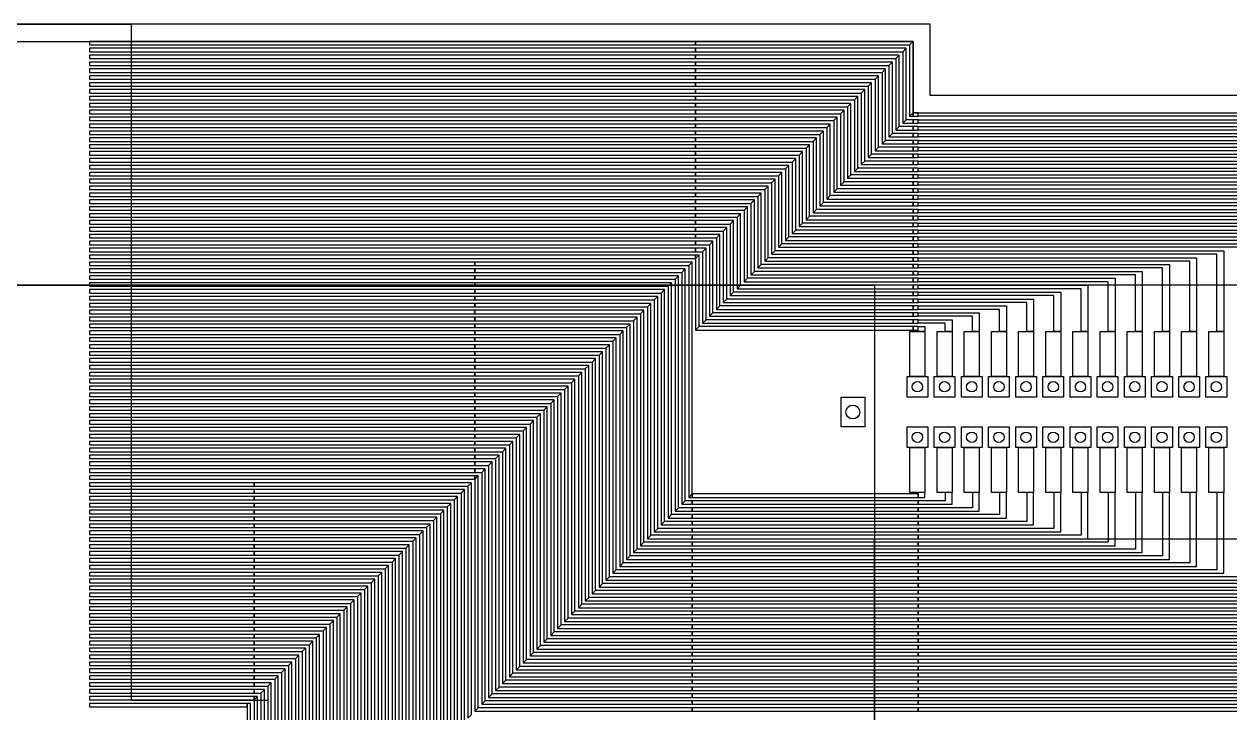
# Model space of a CAD drawing. Header units: inches. Extents: x 11033 to 102276, y 10578 to 36264.
# Drawn here: x 75345 to 93097, y 20653 to 30801 of the extents above; entities that cross this region are included whole.
import ezdxf

# ---------------------------------------------------------------- set-up
doc = ezdxf.new("R2010")
doc.units = ezdxf.units.IN
doc.header["$MEASUREMENT"] = 0
for name, color, linetype in [('board outline', 130, 'Continuous'), ('bottom copper', 160, 'Continuous'), ('bottom solder mask', 94, 'Continuous'), ('drill', 44, 'Continuous'), ('top copper', 10, 'Continuous'), ('top solder mask', 90, 'Continuous')]:
    doc.layers.add(name, color=color, linetype=linetype)

msp = doc.modelspace()

# ---------------------------------------------------------------- linework, layer by layer
at = {"layer": 'board outline'}
msp.add_lwpolyline([(48414, 29748), (48414, 10722), (67077, 10722), (67077, 13872), (83613, 13872), (83613, 10722), (102276, 10722), (102276, 29748), (88687, 29748), (88687, 30801), (62003, 30801), (62003, 29748)], close=True, dxfattribs=at)
at = {"layer": 'bottom copper'}
for points in [[(62257, 29494), (62257, 30547), (88433, 30547), (88433, 29494), (102022, 29494), (102022, 26954), (48668, 26954), (48668, 29494)], [(62826, 14176), (62826, 26954), (87866, 26954), (87866, 14176)], [(88387, 25611), (88387, 26271), (88607, 26271), (88607, 25611)], [(88787, 25611), (88787, 26271), (89007, 26271), (89007, 25611)], [(89187, 25611), (89187, 26271), (89407, 26271), (89407, 25611)], [(89587, 25611), (89587, 26271), (89807, 26271), (89807, 25611)], [(89987, 25611), (89987, 26271), (90207, 26271), (90207, 25611)], [(90387, 25611), (90387, 26271), (90607, 26271), (90607, 25611)], [(90787, 25611), (90787, 26271), (91007, 26271), (91007, 25611)], [(91187, 25611), (91187, 26271), (91407, 26271), (91407, 25611)], [(91587, 25611), (91587, 26271), (91807, 26271), (91807, 25611)], [(91987, 25611), (91987, 26271), (92207, 26271), (92207, 25611)], [(92387, 25611), (92387, 26271), (92607, 26271), (92607, 25611)], [(92787, 25611), (92787, 26271), (93007, 26271), (93007, 25611)], [(88650, 25307), (88345, 25307), (88345, 25611), (88650, 25611)], [(89050, 25307), (88745, 25307), (88745, 25611), (89050, 25611)], [(89450, 25307), (89145, 25307), (89145, 25611), (89450, 25611)], [(89850, 25307), (89545, 25307), (89545, 25611), (89850, 25611)], [(90250, 25307), (89945, 25307), (89945, 25611), (90250, 25611)], [(90650, 25307), (90345, 25307), (90345, 25611), (90650, 25611)], [(91050, 25307), (90745, 25307), (90745, 25611), (91050, 25611)], [(91450, 25307), (91145, 25307), (91145, 25611), (91450, 25611)], [(91850, 25307), (91545, 25307), (91545, 25611), (91850, 25611)], [(92250, 25307), (91945, 25307), (91945, 25611), (92250, 25611)], [(92650, 25307), (92345, 25307), (92345, 25611), (92650, 25611)], [(93050, 25307), (92745, 25307), (92745, 25611), (93050, 25611)], [(88650, 24561), (88345, 24561), (88345, 24866), (88650, 24866)], [(89050, 24561), (88745, 24561), (88745, 24866), (89050, 24866)], [(89450, 24561), (89145, 24561), (89145, 24866), (89450, 24866)], [(89850, 24561), (89545, 24561), (89545, 24866), (89850, 24866)], [(90250, 24561), (89945, 24561), (89945, 24866), (90250, 24866)], [(90650, 24561), (90345, 24561), (90345, 24866), (90650, 24866)], [(91050, 24561), (90745, 24561), (90745, 24866), (91050, 24866)], [(91450, 24561), (91145, 24561), (91145, 24866), (91450, 24866)], [(91850, 24561), (91545, 24561), (91545, 24866), (91850, 24866)], [(92250, 24561), (91945, 24561), (91945, 24866), (92250, 24866)], [(92650, 24561), (92345, 24561), (92345, 24866), (92650, 24866)], [(93050, 24561), (92745, 24561), (92745, 24866), (93050, 24866)], [(88387, 23901), (88387, 24561), (88607, 24561), (88607, 23901)], [(88787, 23901), (88787, 24561), (89007, 24561), (89007, 23901)], [(89187, 23901), (89187, 24561), (89407, 24561), (89407, 23901)], [(89587, 23901), (89587, 24561), (89807, 24561), (89807, 23901)], [(89987, 23901), (89987, 24561), (90207, 24561), (90207, 23901)], [(90387, 23901), (90387, 24561), (90607, 24561), (90607, 23901)], [(90787, 23901), (90787, 24561), (91007, 24561), (91007, 23901)], [(91187, 23901), (91187, 24561), (91407, 24561), (91407, 23901)], [(91587, 23901), (91587, 24561), (91807, 24561), (91807, 23901)], [(91987, 23901), (91987, 24561), (92207, 24561), (92207, 23901)], [(92387, 23901), (92387, 24561), (92607, 24561), (92607, 23901)], [(92787, 23901), (92787, 24561), (93007, 24561), (93007, 23901)], [(101571, 17737), (87865, 17737), (87865, 23217), (101571, 23217)]]:
    msp.add_lwpolyline(points, close=True, dxfattribs=at)
at = {"layer": 'bottom solder mask'}
for points in [[(88387, 25611), (88387, 26271), (88607, 26271), (88607, 25611)], [(88787, 25611), (88787, 26271), (89007, 26271), (89007, 25611)], [(89187, 25611), (89187, 26271), (89407, 26271), (89407, 25611)], [(89587, 25611), (89587, 26271), (89807, 26271), (89807, 25611)], [(89987, 25611), (89987, 26271), (90207, 26271), (90207, 25611)], [(90387, 25611), (90387, 26271), (90607, 26271), (90607, 25611)], [(90787, 25611), (90787, 26271), (91007, 26271), (91007, 25611)], [(91187, 25611), (91187, 26271), (91407, 26271), (91407, 25611)], [(91587, 25611), (91587, 26271), (91807, 26271), (91807, 25611)], [(91987, 25611), (91987, 26271), (92207, 26271), (92207, 25611)], [(92387, 25611), (92387, 26271), (92607, 26271), (92607, 25611)], [(92787, 25611), (92787, 26271), (93007, 26271), (93007, 25611)], [(87722, 25306), (87722, 24866), (87372, 24866), (87372, 25306)], [(88387, 23901), (88387, 24561), (88607, 24561), (88607, 23901)], [(88787, 23901), (88787, 24561), (89007, 24561), (89007, 23901)], [(89187, 23901), (89187, 24561), (89407, 24561), (89407, 23901)], [(89587, 23901), (89587, 24561), (89807, 24561), (89807, 23901)], [(89987, 23901), (89987, 24561), (90207, 24561), (90207, 23901)], [(90387, 23901), (90387, 24561), (90607, 24561), (90607, 23901)], [(90787, 23901), (90787, 24561), (91007, 24561), (91007, 23901)], [(91187, 23901), (91187, 24561), (91407, 24561), (91407, 23901)], [(91587, 23901), (91587, 24561), (91807, 24561), (91807, 23901)], [(91987, 23901), (91987, 24561), (92207, 24561), (92207, 23901)], [(92387, 23901), (92387, 24561), (92607, 24561), (92607, 23901)], [(92787, 23901), (92787, 24561), (93007, 24561), (93007, 23901)]]:
    msp.add_lwpolyline(points, close=True, dxfattribs=at)
at = {"layer": 'drill'}
for centre, radius in [((88497, 25459), 76.2), ((88897, 25459), 76.2), ((89297, 25459), 76.2), ((89697, 25459), 76.2), ((90097, 25459), 76.2), ((90497, 25459), 76.2), ((90897, 25459), 76.2), ((91297, 25459), 76.2), ((91697, 25459), 76.2), ((92097, 25459), 76.2), ((92497, 25459), 76.2), ((92897, 25459), 76.2), ((87547, 25086), 102), ((88497, 24714), 76.2), ((88897, 24714), 76.2), ((89297, 24714), 76.2), ((89697, 24714), 76.2), ((90097, 24714), 76.2), ((90497, 24714), 76.2), ((90897, 24714), 76.2), ((91297, 24714), 76.2), ((91697, 24714), 76.2), ((92097, 24714), 76.2), ((92497, 24714), 76.2), ((92897, 24714), 76.2)]:
    msp.add_circle(centre, radius, dxfattribs=at)
at = {"layer": 'top copper'}
for points in [[(85232, 30547), (76309, 30547), (76309, 30496), (85232, 30496)], [(88433, 30547), (85232, 30547), (85232, 30496), (88382, 30496)], [(88433, 30547), (88382, 30496), (88382, 29443), (88433, 29494)], [(85232, 30446), (76309, 30446), (76309, 30395), (85232, 30395)], [(88331, 30446), (85232, 30446), (85232, 30395), (88280, 30395)], [(88331, 30446), (88280, 30395), (88280, 29342), (88331, 29392)], [(85232, 30344), (76309, 30344), (76309, 30293), (85232, 30293)], [(85232, 30242), (76309, 30242), (76309, 30192), (85232, 30192)], [(88230, 30344), (85232, 30344), (85232, 30293), (88179, 30293)], [(88128, 30242), (85232, 30242), (85232, 30192), (88077, 30192)], [(88128, 30242), (88077, 30192), (88077, 29138), (88128, 29189)], [(88230, 30344), (88179, 30293), (88179, 29240), (88230, 29291)], [(85232, 30141), (76309, 30141), (76309, 30090), (85232, 30090)], [(85232, 30039), (76309, 30039), (76309, 29988), (85232, 29988)], [(88026, 30141), (85232, 30141), (85232, 30090), (87976, 30090)], [(87925, 30039), (85232, 30039), (85232, 29988), (87874, 29988)], [(87925, 30039), (87874, 29988), (87874, 28935), (87925, 28986)], [(88026, 30141), (87976, 30090), (87976, 29037), (88026, 29088)], [(85232, 29938), (76309, 29938), (76309, 29887), (85232, 29887)], [(85232, 29836), (76309, 29836), (76309, 29785), (85232, 29785)], [(87823, 29938), (85232, 29938), (85232, 29887), (87772, 29887)], [(87722, 29836), (85232, 29836), (85232, 29785), (87671, 29785)], [(87722, 29836), (87671, 29785), (87671, 28732), (87722, 28783)], [(87823, 29938), (87772, 29887), (87772, 28834), (87823, 28884)], [(85232, 29734), (76309, 29734), (76309, 29684), (85232, 29684)], [(87620, 29734), (85232, 29734), (85232, 29684), (87569, 29684)], [(87620, 29734), (87569, 29684), (87569, 28630), (87620, 28681)], [(85232, 29633), (76309, 29633), (76309, 29582), (85232, 29582)], [(85232, 29531), (76309, 29531), (76309, 29480), (85232, 29480)], [(87518, 29633), (85232, 29633), (85232, 29582), (87468, 29582)], [(87417, 29531), (85232, 29531), (85232, 29480), (87366, 29480)], [(87417, 29531), (87366, 29480), (87366, 28427), (87417, 28478)], [(87518, 29633), (87468, 29582), (87468, 28529), (87518, 28580)], [(88382, 29443), (88433, 29443), (88433, 29494)], [(88506, 29494), (88433, 29494), (88433, 29443), (88506, 29443)], [(101007, 26271), (100906, 26271), (100906, 29443), (88506, 29443), (88506, 29494), (101007, 29494)], [(85232, 29430), (76309, 29430), (76309, 29379), (85232, 29379)], [(85232, 29328), (76309, 29328), (76309, 29277), (85232, 29277)], [(87315, 29430), (85232, 29430), (85232, 29379), (87264, 29379)], [(87214, 29328), (85232, 29328), (85232, 29277), (87163, 29277)], [(87214, 29328), (87163, 29277), (87163, 28224), (87214, 28275)], [(87315, 29430), (87264, 29379), (87264, 28326), (87315, 28376)], [(88280, 29342), (88433, 29342), (88433, 29392), (88331, 29392)], [(88506, 29392), (88433, 29392), (88433, 29342), (88506, 29342)], [(100607, 26271), (100506, 26271), (100506, 29342), (88506, 29342), (88506, 29392), (100607, 29392)], [(85232, 29226), (76309, 29226), (76309, 29176), (85232, 29176)], [(85232, 29125), (76309, 29125), (76309, 29074), (85232, 29074)], [(87112, 29226), (85232, 29226), (85232, 29176), (87061, 29176)], [(87010, 29125), (85232, 29125), (85232, 29074), (86960, 29074)], [(87010, 29125), (86960, 29074), (86960, 28021), (87010, 28072)], [(87112, 29226), (87061, 29176), (87061, 28122), (87112, 28173)], [(88077, 29138), (88433, 29138), (88433, 29189), (88128, 29189)], [(88179, 29240), (88433, 29240), (88433, 29291), (88230, 29291)], [(88506, 29291), (88433, 29291), (88433, 29240), (88506, 29240)], [(88506, 29189), (88433, 29189), (88433, 29138), (88506, 29138)], [(100207, 26271), (100106, 26271), (100106, 29240), (88506, 29240), (88506, 29291), (100207, 29291)], [(99807, 26271), (99706, 26271), (99706, 29138), (88506, 29138), (88506, 29189), (99807, 29189)], [(85232, 29023), (76309, 29023), (76309, 28972), (85232, 28972)], [(86909, 29023), (85232, 29023), (85232, 28972), (86858, 28972)], [(86909, 29023), (86858, 28972), (86858, 27919), (86909, 27970)], [(87874, 28935), (88433, 28935), (88433, 28986), (87925, 28986)], [(87976, 29037), (88433, 29037), (88433, 29088), (88026, 29088)], [(88506, 29088), (88433, 29088), (88433, 29037), (88506, 29037)], [(88506, 28986), (88433, 28986), (88433, 28935), (88506, 28935)], [(99407, 26271), (99306, 26271), (99306, 29037), (88506, 29037), (88506, 29088), (99407, 29088)], [(99007, 26271), (98906, 26271), (98906, 28935), (88506, 28935), (88506, 28986), (99007, 28986)], [(85232, 28922), (76309, 28922), (76309, 28871), (85232, 28871)], [(85232, 28820), (76309, 28820), (76309, 28769), (85232, 28769)], [(86807, 28922), (85232, 28922), (85232, 28871), (86756, 28871)], [(86706, 28820), (85232, 28820), (85232, 28769), (86655, 28769)], [(86706, 28820), (86655, 28769), (86655, 27716), (86706, 27767)], [(86807, 28922), (86756, 28871), (86756, 27818), (86807, 27868)], [(87671, 28732), (88433, 28732), (88433, 28783), (87722, 28783)], [(87772, 28834), (88433, 28834), (88433, 28884), (87823, 28884)], [(88506, 28884), (88433, 28884), (88433, 28834), (88506, 28834)], [(88506, 28783), (88433, 28783), (88433, 28732), (88506, 28732)], [(98607, 26271), (98506, 26271), (98506, 28834), (88506, 28834), (88506, 28884), (98607, 28884)], [(98207, 26271), (98106, 26271), (98106, 28732), (88506, 28732), (88506, 28783), (98207, 28783)], [(85232, 28718), (76309, 28718), (76309, 28668), (85232, 28668)], [(85232, 28617), (76309, 28617), (76309, 28566), (85232, 28566)], [(86604, 28718), (85232, 28718), (85232, 28668), (86553, 28668)], [(86502, 28617), (85232, 28617), (85232, 28566), (86452, 28566)], [(86502, 28617), (86452, 28566), (86452, 27513), (86502, 27564)], [(86604, 28718), (86553, 28668), (86553, 27614), (86604, 27665)], [(87569, 28630), (88433, 28630), (88433, 28681), (87620, 28681)], [(88506, 28681), (88433, 28681), (88433, 28630), (88506, 28630)], [(97807, 26271), (97706, 26271), (97706, 28630), (88506, 28630), (88506, 28681), (97807, 28681)], [(85232, 28515), (76309, 28515), (76309, 28464), (85232, 28464)], [(85232, 28414), (76309, 28414), (76309, 28363), (85232, 28363)], [(86401, 28515), (85232, 28515), (85232, 28464), (86350, 28464)], [(86299, 28414), (85232, 28414), (85232, 28363), (86248, 28363)], [(86299, 28414), (86248, 28363), (86248, 27310), (86299, 27360)], [(86401, 28515), (86350, 28464), (86350, 27411), (86401, 27462)], [(87366, 28427), (88433, 28427), (88433, 28478), (87417, 28478)], [(87468, 28529), (88433, 28529), (88433, 28580), (87518, 28580)], [(88506, 28580), (88433, 28580), (88433, 28529), (88506, 28529)], [(88506, 28478), (88433, 28478), (88433, 28427), (88506, 28427)], [(97407, 26271), (97306, 26271), (97306, 28529), (88506, 28529), (88506, 28580), (97407, 28580)], [(97007, 26271), (96906, 26271), (96906, 28427), (88506, 28427), (88506, 28478), (97007, 28478)], [(85232, 28312), (76309, 28312), (76309, 28261), (85232, 28261)], [(86198, 28312), (85232, 28312), (85232, 28261), (86147, 28261)], [(86198, 28312), (86147, 28261), (86147, 27208), (86198, 27259)], [(87163, 28224), (88433, 28224), (88433, 28275), (87214, 28275)], [(87264, 28326), (88433, 28326), (88433, 28376), (87315, 28376)], [(88506, 28376), (88433, 28376), (88433, 28326), (88506, 28326)], [(88506, 28275), (88433, 28275), (88433, 28224), (88506, 28224)], [(96607, 26271), (96506, 26271), (96506, 28326), (88506, 28326), (88506, 28376), (96607, 28376)], [(96207, 26271), (96106, 26271), (96106, 28224), (88506, 28224), (88506, 28275), (96207, 28275)], [(85232, 28210), (76309, 28210), (76309, 28160), (85232, 28160)], [(85232, 28109), (76309, 28109), (76309, 28058), (85232, 28058)], [(86096, 28210), (85232, 28210), (85232, 28160), (86045, 28160)], [(85994, 28109), (85232, 28109), (85232, 28058), (85944, 28058)], [(85994, 28109), (85944, 28058), (85944, 27005), (85994, 27056)], [(86096, 28210), (86045, 28160), (86045, 27106), (86096, 27157)], [(86960, 28021), (88433, 28021), (88433, 28072), (87010, 28072)], [(87061, 28122), (88433, 28122), (88433, 28173), (87112, 28173)], [(88506, 28173), (88433, 28173), (88433, 28122), (88506, 28122)], [(88506, 28072), (88433, 28072), (88433, 28021), (88506, 28021)], [(95807, 26271), (95706, 26271), (95706, 28122), (88506, 28122), (88506, 28173), (95807, 28173)], [(95407, 26271), (95306, 26271), (95306, 28021), (88506, 28021), (88506, 28072), (95407, 28072)], [(85232, 28007), (76309, 28007), (76309, 27956), (85232, 27956)], [(85232, 27906), (76309, 27906), (76309, 27855), (85232, 27855)], [(85893, 28007), (85232, 28007), (85232, 27956), (85842, 27956)], [(85791, 27906), (85232, 27906), (85232, 27855), (85740, 27855)], [(85791, 27906), (85740, 27855), (85740, 26802), (85791, 26852)], [(85893, 28007), (85842, 27956), (85842, 26903), (85893, 26954)], [(86858, 27919), (88433, 27919), (88433, 27970), (86909, 27970)], [(88506, 27970), (88433, 27970), (88433, 27919), (88506, 27919)], [(95007, 26271), (94906, 26271), (94906, 27919), (88506, 27919), (88506, 27970), (95007, 27970)], [(85232, 27804), (76309, 27804), (76309, 27753), (85232, 27753)], [(85232, 27702), (76309, 27702), (76309, 27652), (85232, 27652)], [(85690, 27804), (85232, 27804), (85232, 27753), (85639, 27753)], [(85588, 27702), (85232, 27702), (85232, 27652), (85537, 27652)], [(85588, 27702), (85537, 27652), (85537, 26598), (85588, 26649)], [(85690, 27804), (85639, 27753), (85639, 26700), (85690, 26751)], [(86655, 27716), (88433, 27716), (88433, 27767), (86706, 27767)], [(86756, 27818), (88433, 27818), (88433, 27868), (86807, 27868)], [(88506, 27868), (88433, 27868), (88433, 27818), (88506, 27818)], [(88506, 27767), (88433, 27767), (88433, 27716), (88506, 27716)], [(94607, 26271), (94506, 26271), (94506, 27818), (88506, 27818), (88506, 27868), (94607, 27868)], [(94207, 26271), (94106, 26271), (94106, 27716), (88506, 27716), (88506, 27767), (94207, 27767)], [(85232, 27601), (76309, 27601), (76309, 27550), (85232, 27550)], [(85486, 27601), (85232, 27601), (85232, 27550), (85436, 27550)], [(85486, 27601), (85436, 27550), (85436, 26497), (85486, 26548)], [(86452, 27513), (88433, 27513), (88433, 27564), (86502, 27564)], [(86553, 27614), (88433, 27614), (88433, 27665), (86604, 27665)], [(88506, 27665), (88433, 27665), (88433, 27614), (88506, 27614)], [(88506, 27564), (88433, 27564), (88433, 27513), (88506, 27513)], [(93807, 26271), (93706, 26271), (93706, 27614), (88506, 27614), (88506, 27665), (93807, 27665)], [(93407, 26271), (93306, 26271), (93306, 27513), (88506, 27513), (88506, 27564), (93407, 27564)], [(85232, 27499), (76309, 27499), (76309, 27448), (85232, 27448)], [(85232, 27398), (76309, 27398), (76309, 27347), (85232, 27347)], [(85385, 27499), (85232, 27499), (85232, 27448), (85334, 27448)], [(85283, 27398), (85232, 27398), (85232, 27347)], [(85283, 27398), (85232, 27347), (85232, 26294), (85283, 26344)], [(85385, 27499), (85334, 27448), (85334, 26395), (85385, 26446)], [(86248, 27310), (88433, 27310), (88433, 27360), (86299, 27360)], [(86350, 27411), (88433, 27411), (88433, 27462), (86401, 27462)], [(88506, 27462), (88433, 27462), (88433, 27411), (88506, 27411)], [(88506, 27360), (88433, 27360), (88433, 27310), (88506, 27310)], [(93007, 26271), (92906, 26271), (92906, 27411), (88506, 27411), (88506, 27462), (93007, 27462)], [(92607, 26271), (92506, 26271), (92506, 27310), (88506, 27310), (88506, 27360), (92607, 27360)], [(81981, 27296), (76309, 27296), (76309, 27245), (81981, 27245)], [(81981, 27194), (76309, 27194), (76309, 27144), (81981, 27144)], [(85182, 27296), (81981, 27296), (81981, 27245), (85131, 27245)], [(85080, 27194), (81981, 27194), (81981, 27144), (85029, 27144)], [(85080, 27194), (85029, 27144), (85029, 23727), (85080, 23778)], [(85182, 27296), (85131, 27245), (85131, 23828), (85182, 23879)], [(86147, 27208), (88433, 27208), (88433, 27259), (86198, 27259)], [(88506, 27259), (88433, 27259), (88433, 27208), (88506, 27208)], [(92207, 26271), (92106, 26271), (92106, 27208), (88506, 27208), (88506, 27259), (92207, 27259)], [(81981, 27093), (76309, 27093), (76309, 27042), (81981, 27042)], [(81981, 26991), (76309, 26991), (76309, 26940), (81981, 26940)], [(84978, 27093), (81981, 27093), (81981, 27042), (84928, 27042)], [(84877, 26991), (81981, 26991), (81981, 26940), (84826, 26940)], [(84877, 26991), (84826, 26940), (84826, 23524), (84877, 23574)], [(84978, 27093), (84928, 27042), (84928, 23625), (84978, 23676)], [(85944, 27005), (88433, 27005), (88433, 27056), (85994, 27056)], [(86045, 27106), (88433, 27106), (88433, 27157), (86096, 27157)], [(88506, 27157), (88433, 27157), (88433, 27106), (88506, 27106)], [(88506, 27056), (88433, 27056), (88433, 27005), (88506, 27005)], [(91807, 26271), (91706, 26271), (91706, 27106), (88506, 27106), (88506, 27157), (91807, 27157)], [(91407, 26271), (91306, 26271), (91306, 27005), (88506, 27005), (88506, 27056), (91407, 27056)], [(81981, 26890), (76309, 26890), (76309, 26839), (81981, 26839)], [(84775, 26890), (81981, 26890), (81981, 26839), (84724, 26839)], [(84775, 26890), (84724, 26839), (84724, 23422), (84775, 23473)], [(85740, 26802), (88433, 26802), (88433, 26852), (85791, 26852)], [(85842, 26903), (88433, 26903), (88433, 26954), (85893, 26954)], [(88506, 26954), (88433, 26954), (88433, 26903), (88506, 26903)], [(88506, 26852), (88433, 26852), (88433, 26802), (88506, 26802)], [(91007, 26271), (90906, 26271), (90906, 26903), (88506, 26903), (88506, 26954), (91007, 26954)], [(90607, 26271), (90506, 26271), (90506, 26802), (88506, 26802), (88506, 26852), (90607, 26852)], [(81981, 26788), (76309, 26788), (76309, 26737), (81981, 26737)], [(81981, 26686), (76309, 26686), (76309, 26636), (81981, 26636)], [(84674, 26788), (81981, 26788), (81981, 26737), (84623, 26737)], [(84572, 26686), (81981, 26686), (81981, 26636), (84521, 26636)], [(84572, 26686), (84521, 26636), (84521, 23219), (84572, 23270)], [(84674, 26788), (84623, 26737), (84623, 23320), (84674, 23371)], [(85537, 26598), (88433, 26598), (88433, 26649), (85588, 26649)], [(85639, 26700), (88433, 26700), (88433, 26751), (85690, 26751)], [(88506, 26751), (88433, 26751), (88433, 26700), (88506, 26700)], [(88506, 26649), (88433, 26649), (88433, 26598), (88506, 26598)], [(90207, 26271), (90106, 26271), (90106, 26700), (88506, 26700), (88506, 26751), (90207, 26751)], [(89807, 26271), (89706, 26271), (89706, 26598), (88506, 26598), (88506, 26649), (89807, 26649)], [(81981, 26585), (76309, 26585), (76309, 26534), (81981, 26534)], [(81981, 26483), (76309, 26483), (76309, 26432), (81981, 26432)], [(84470, 26585), (81981, 26585), (81981, 26534), (84420, 26534)], [(84369, 26483), (81981, 26483), (81981, 26432), (84318, 26432)], [(84369, 26483), (84318, 26432), (84318, 23016), (84369, 23066)], [(84470, 26585), (84420, 26534), (84420, 23117), (84470, 23168)], [(85436, 26497), (88433, 26497), (88433, 26548), (85486, 26548)], [(88506, 26548), (88433, 26548), (88433, 26497), (88506, 26497)], [(89407, 26271), (89306, 26271), (89306, 26497), (88506, 26497), (88506, 26548), (89407, 26548)], [(81981, 26382), (76309, 26382), (76309, 26331), (81981, 26331)], [(81981, 26280), (76309, 26280), (76309, 26229), (81981, 26229)], [(84267, 26382), (81981, 26382), (81981, 26331), (84216, 26331)], [(84166, 26280), (81981, 26280), (81981, 26229), (84115, 26229)], [(84166, 26280), (84115, 26229), (84115, 22812), (84166, 22863)], [(84267, 26382), (84216, 26331), (84216, 22914), (84267, 22965)], [(85232, 26294), (88433, 26294), (88433, 26344), (85283, 26344)], [(85334, 26395), (88433, 26395), (88433, 26446), (85385, 26446)], [(88506, 26446), (88433, 26446), (88433, 26395), (88506, 26395)], [(88506, 26344), (88433, 26344), (88433, 26294), (88506, 26294)], [(89007, 26271), (88906, 26271), (88906, 26395), (88506, 26395), (88506, 26446), (89007, 26446)], [(88607, 26271), (88506, 26271), (88506, 26294), (88506, 26294), (88506, 26344), (88607, 26344)], [(81981, 26178), (76309, 26178), (76309, 26128), (81981, 26128)], [(84064, 26178), (81981, 26178), (81981, 26128), (84013, 26128)], [(84064, 26178), (84013, 26128), (84013, 22711), (84064, 22762)], [(88387, 25611), (88387, 26271), (88607, 26271), (88607, 25611)], [(88787, 25611), (88787, 26271), (89007, 26271), (89007, 25611)], [(89187, 25611), (89187, 26271), (89407, 26271), (89407, 25611)], [(89587, 25611), (89587, 26271), (89807, 26271), (89807, 25611)], [(89987, 25611), (89987, 26271), (90207, 26271), (90207, 25611)], [(90387, 25611), (90387, 26271), (90607, 26271), (90607, 25611)], [(90787, 25611), (90787, 26271), (91007, 26271), (91007, 25611)], [(91187, 25611), (91187, 26271), (91407, 26271), (91407, 25611)], [(91587, 25611), (91587, 26271), (91807, 26271), (91807, 25611)], [(91987, 25611), (91987, 26271), (92207, 26271), (92207, 25611)], [(92387, 25611), (92387, 26271), (92607, 26271), (92607, 25611)], [(92787, 25611), (92787, 26271), (93007, 26271), (93007, 25611)], [(81981, 26077), (76309, 26077), (76309, 26026), (81981, 26026)], [(81981, 25975), (76309, 25975), (76309, 25924), (81981, 25924)], [(83962, 26077), (81981, 26077), (81981, 26026), (83912, 26026)], [(83861, 25975), (81981, 25975), (81981, 25924), (83810, 25924)], [(83861, 25975), (83810, 25924), (83810, 22508), (83861, 22558)], [(83962, 26077), (83912, 26026), (83912, 22609), (83962, 22660)], [(81981, 25874), (76309, 25874), (76309, 25823), (81981, 25823)], [(81981, 25772), (76309, 25772), (76309, 25721), (81981, 25721)], [(83759, 25874), (81981, 25874), (81981, 25823), (83708, 25823)], [(83658, 25772), (81981, 25772), (81981, 25721), (83607, 25721)], [(83658, 25772), (83607, 25721), (83607, 22304), (83658, 22355)], [(83759, 25874), (83708, 25823), (83708, 22406), (83759, 22457)], [(81981, 25670), (76309, 25670), (76309, 25620), (81981, 25620)], [(81981, 25569), (76309, 25569), (76309, 25518), (81981, 25518)], [(83556, 25670), (81981, 25670), (81981, 25620), (83505, 25620)], [(83454, 25569), (81981, 25569), (81981, 25518), (83404, 25518)], [(83454, 25569), (83404, 25518), (83404, 22101), (83454, 22152)], [(83556, 25670), (83505, 25620), (83505, 22203), (83556, 22254)], [(88650, 25307), (88345, 25307), (88345, 25611), (88650, 25611)], [(89050, 25307), (88745, 25307), (88745, 25611), (89050, 25611)], [(89450, 25307), (89145, 25307), (89145, 25611), (89450, 25611)], [(89850, 25307), (89545, 25307), (89545, 25611), (89850, 25611)], [(90250, 25307), (89945, 25307), (89945, 25611), (90250, 25611)], [(90650, 25307), (90345, 25307), (90345, 25611), (90650, 25611)], [(91050, 25307), (90745, 25307), (90745, 25611), (91050, 25611)], [(91450, 25307), (91145, 25307), (91145, 25611), (91450, 25611)], [(91850, 25307), (91545, 25307), (91545, 25611), (91850, 25611)], [(92250, 25307), (91945, 25307), (91945, 25611), (92250, 25611)], [(92650, 25307), (92345, 25307), (92345, 25611), (92650, 25611)], [(93050, 25307), (92745, 25307), (92745, 25611), (93050, 25611)], [(81981, 25467), (76309, 25467), (76309, 25416), (81981, 25416)], [(83353, 25467), (81981, 25467), (81981, 25416), (83302, 25416)], [(83353, 25467), (83302, 25416), (83302, 22000), (83353, 22050)], [(81981, 25366), (76309, 25366), (76309, 25315), (81981, 25315)], [(81981, 25264), (76309, 25264), (76309, 25213), (81981, 25213)], [(83251, 25366), (81981, 25366), (81981, 25315), (83200, 25315)], [(83150, 25264), (81981, 25264), (81981, 25213), (83099, 25213)], [(83150, 25264), (83099, 25213), (83099, 21796), (83150, 21847)], [(83251, 25366), (83200, 25315), (83200, 21898), (83251, 21949)], [(87372, 24866), (87372, 25306), (87722, 25306), (87722, 24866)], [(81981, 25162), (76309, 25162), (76309, 25112), (81981, 25112)], [(81981, 25061), (76309, 25061), (76309, 25010), (81981, 25010)], [(83048, 25162), (81981, 25162), (81981, 25112), (82997, 25112)], [(82946, 25061), (81981, 25061), (81981, 25010), (82896, 25010)], [(82946, 25061), (82896, 25010), (82896, 21593), (82946, 21644)], [(83048, 25162), (82997, 25112), (82997, 21695), (83048, 21746)], [(81981, 24959), (76309, 24959), (76309, 24908), (81981, 24908)], [(81981, 24858), (76309, 24858), (76309, 24807), (81981, 24807)], [(82845, 24959), (81981, 24959), (81981, 24908), (82794, 24908)], [(82743, 24858), (81981, 24858), (81981, 24807), (82692, 24807)], [(82743, 24858), (82692, 24807), (82692, 21390), (82743, 21441)], [(82845, 24959), (82794, 24908), (82794, 21492), (82845, 21542)], [(88650, 24561), (88345, 24561), (88345, 24866), (88650, 24866)], [(89050, 24561), (88745, 24561), (88745, 24866), (89050, 24866)], [(89450, 24561), (89145, 24561), (89145, 24866), (89450, 24866)], [(89850, 24561), (89545, 24561), (89545, 24866), (89850, 24866)], [(90250, 24561), (89945, 24561), (89945, 24866), (90250, 24866)], [(90650, 24561), (90345, 24561), (90345, 24866), (90650, 24866)], [(91050, 24561), (90745, 24561), (90745, 24866), (91050, 24866)], [(91450, 24561), (91145, 24561), (91145, 24866), (91450, 24866)], [(91850, 24561), (91545, 24561), (91545, 24866), (91850, 24866)], [(92250, 24561), (91945, 24561), (91945, 24866), (92250, 24866)], [(92650, 24561), (92345, 24561), (92345, 24866), (92650, 24866)], [(93050, 24561), (92745, 24561), (92745, 24866), (93050, 24866)], [(81981, 24756), (76309, 24756), (76309, 24705), (81981, 24705)], [(82642, 24756), (81981, 24756), (81981, 24705), (82591, 24705)], [(82642, 24756), (82591, 24705), (82591, 21288), (82642, 21339)], [(81981, 24654), (76309, 24654), (76309, 24604), (81981, 24604)], [(81981, 24553), (76309, 24553), (76309, 24502), (81981, 24502)], [(82540, 24654), (81981, 24654), (81981, 24604), (82489, 24604)], [(82438, 24553), (81981, 24553), (81981, 24502), (82388, 24502)], [(82438, 24553), (82388, 24502), (82388, 21085), (82438, 21136)], [(82540, 24654), (82489, 24604), (82489, 21187), (82540, 21238)], [(88387, 23901), (88387, 24561), (88607, 24561), (88607, 23901)], [(88787, 23901), (88787, 24561), (89007, 24561), (89007, 23901)], [(89187, 23901), (89187, 24561), (89407, 24561), (89407, 23901)], [(89587, 23901), (89587, 24561), (89807, 24561), (89807, 23901)], [(89987, 23901), (89987, 24561), (90207, 24561), (90207, 23901)], [(90387, 23901), (90387, 24561), (90607, 24561), (90607, 23901)], [(90787, 23901), (90787, 24561), (91007, 24561), (91007, 23901)], [(91187, 23901), (91187, 24561), (91407, 24561), (91407, 23901)], [(91587, 23901), (91587, 24561), (91807, 24561), (91807, 23901)], [(91987, 23901), (91987, 24561), (92207, 24561), (92207, 23901)], [(92387, 23901), (92387, 24561), (92607, 24561), (92607, 23901)], [(92787, 23901), (92787, 24561), (93007, 24561), (93007, 23901)], [(81981, 24451), (76309, 24451), (76309, 24400), (81981, 24400)], [(81981, 24350), (76309, 24350), (76309, 24299), (81981, 24299)], [(82337, 24451), (81981, 24451), (81981, 24400), (82286, 24400)], [(82235, 24350), (81981, 24350), (81981, 24299), (82184, 24299)], [(82235, 24350), (82184, 24299), (82184, 20882), (82235, 20933)], [(82337, 24451), (82286, 24400), (82286, 20984), (82337, 21034)], [(81981, 24248), (76309, 24248), (76309, 24197), (81981, 24197)], [(81981, 24146), (76309, 24146), (76309, 24096), (81981, 24096)], [(82134, 24248), (81981, 24248), (81981, 24197), (82083, 24197)], [(82032, 24146), (81981, 24146), (81981, 24096)], [(82032, 24146), (81981, 24096), (81981, 20679), (82032, 20730)], [(82134, 24248), (82083, 24197), (82083, 20780), (82134, 20831)], [(78730, 24045), (76309, 24045), (76309, 23994), (78730, 23994)], [(81930, 24045), (78730, 24045), (78730, 23994), (81880, 23994)], [(81930, 24045), (81880, 23994), (81880, 20577), (81930, 20628)], [(78730, 23943), (76309, 23943), (76309, 23892), (78730, 23892)], [(78730, 23842), (76309, 23842), (76309, 23791), (78730, 23791)], [(81829, 23943), (78730, 23943), (78730, 23892), (81778, 23892)], [(81727, 23842), (78730, 23842), (78730, 23791), (81676, 23791)], [(81727, 23842), (81676, 23791), (81676, 20374), (81727, 20425)], [(81829, 23943), (81778, 23892), (81778, 20476), (81829, 20526)], [(85131, 23828), (85182, 23828), (85182, 23879)], [(88506, 23879), (85182, 23879), (85182, 23828), (88506, 23828)], [(88607, 23901), (88506, 23901), (88506, 23879), (88506, 23879), (88506, 23828), (88607, 23828)], [(89007, 23901), (88906, 23901), (88906, 23778), (88506, 23778), (88506, 23727), (89007, 23727)], [(89407, 23901), (89306, 23901), (89306, 23676), (88506, 23676), (88506, 23625), (89407, 23625)], [(89807, 23901), (89706, 23901), (89706, 23574), (88506, 23574), (88506, 23524), (89807, 23524)], [(90207, 23901), (90106, 23901), (90106, 23473), (88506, 23473), (88506, 23422), (90207, 23422)], [(90607, 23901), (90506, 23901), (90506, 23371), (88506, 23371), (88506, 23320), (90607, 23320)], [(91007, 23901), (90906, 23901), (90906, 23270), (88506, 23270), (88506, 23219), (91007, 23219)], [(91407, 23901), (91306, 23901), (91306, 23168), (88506, 23168), (88506, 23117), (91407, 23117)], [(91807, 23901), (91706, 23901), (91706, 23066), (88506, 23066), (88506, 23016), (91807, 23016)], [(92207, 23901), (92106, 23901), (92106, 22965), (88506, 22965), (88506, 22914), (92207, 22914)], [(92607, 23901), (92506, 23901), (92506, 22863), (88506, 22863), (88506, 22812), (92607, 22812)], [(93007, 23901), (92906, 23901), (92906, 22762), (88506, 22762), (88506, 22711), (93007, 22711)], [(93407, 23901), (93306, 23901), (93306, 22660), (88506, 22660), (88506, 22609), (93407, 22609)], [(93807, 23901), (93706, 23901), (93706, 22558), (88506, 22558), (88506, 22508), (93807, 22508)], [(94207, 23901), (94106, 23901), (94106, 22457), (88506, 22457), (88506, 22406), (94207, 22406)], [(94607, 23901), (94506, 23901), (94506, 22355), (88506, 22355), (88506, 22304), (94607, 22304)], [(95007, 23901), (94906, 23901), (94906, 22254), (88506, 22254), (88506, 22203), (95007, 22203)], [(95407, 23901), (95306, 23901), (95306, 22152), (88506, 22152), (88506, 22101), (95407, 22101)], [(95807, 23901), (95706, 23901), (95706, 22050), (88506, 22050), (88506, 22000), (95807, 22000)], [(96207, 23901), (96106, 23901), (96106, 21949), (88506, 21949), (88506, 21898), (96207, 21898)], [(96607, 23901), (96506, 23901), (96506, 21847), (88506, 21847), (88506, 21796), (96607, 21796)], [(97007, 23901), (96906, 23901), (96906, 21746), (88506, 21746), (88506, 21695), (97007, 21695)], [(97407, 23901), (97306, 23901), (97306, 21644), (88506, 21644), (88506, 21593), (97407, 21593)], [(97807, 23901), (97706, 23901), (97706, 21542), (88506, 21542), (88506, 21492), (97807, 21492)], [(98207, 23901), (98106, 23901), (98106, 21441), (88506, 21441), (88506, 21390), (98207, 21390)], [(98607, 23901), (98506, 23901), (98506, 21339), (88506, 21339), (88506, 21288), (98607, 21288)], [(99007, 23901), (98906, 23901), (98906, 21238), (88506, 21238), (88506, 21187), (99007, 21187)], [(99407, 23901), (99306, 23901), (99306, 21136), (88506, 21136), (88506, 21085), (99407, 21085)], [(99807, 23901), (99706, 23901), (99706, 21034), (88506, 21034), (88506, 20984), (99807, 20984)], [(100207, 23901), (100106, 23901), (100106, 20933), (88506, 20933), (88506, 20882), (100207, 20882)], [(100607, 23901), (100506, 23901), (100506, 20831), (88506, 20831), (88506, 20780), (100607, 20780)], [(101007, 23901), (100906, 23901), (100906, 20730), (88506, 20730), (88506, 20679), (101007, 20679)], [(78730, 23740), (76309, 23740), (76309, 23689), (78730, 23689)], [(78730, 23638), (76309, 23638), (76309, 23588), (78730, 23588)], [(81626, 23740), (78730, 23740), (78730, 23689), (81575, 23689)], [(81524, 23638), (78730, 23638), (78730, 23588), (81473, 23588)], [(81524, 23638), (81473, 23588), (81473, 20171), (81524, 20222)], [(81626, 23740), (81575, 23689), (81575, 20272), (81626, 20323)], [(84928, 23625), (85182, 23625), (85182, 23676), (84978, 23676)], [(85029, 23727), (85182, 23727), (85182, 23778), (85080, 23778)], [(88506, 23778), (85182, 23778), (85182, 23727), (88506, 23727)], [(88506, 23676), (85182, 23676), (85182, 23625), (88506, 23625)], [(78730, 23537), (76309, 23537), (76309, 23486), (78730, 23486)], [(78730, 23435), (76309, 23435), (76309, 23384), (78730, 23384)], [(81422, 23537), (78730, 23537), (78730, 23486), (81372, 23486)], [(81321, 23435), (78730, 23435), (78730, 23384), (81270, 23384)], [(81321, 23435), (81270, 23384), (81270, 19968), (81321, 20018)], [(81422, 23537), (81372, 23486), (81372, 20069), (81422, 20120)], [(84724, 23422), (85182, 23422), (85182, 23473), (84775, 23473)], [(84826, 23524), (85182, 23524), (85182, 23574), (84877, 23574)], [(88506, 23574), (85182, 23574), (85182, 23524), (88506, 23524)], [(88506, 23473), (85182, 23473), (85182, 23422), (88506, 23422)], [(78730, 23334), (76309, 23334), (76309, 23283), (78730, 23283)], [(81219, 23334), (78730, 23334), (78730, 23283), (81168, 23283)], [(81219, 23334), (81168, 23283), (81168, 19866), (81219, 19917)], [(84521, 23219), (85182, 23219), (85182, 23270), (84572, 23270)], [(84623, 23320), (85182, 23320), (85182, 23371), (84674, 23371)], [(88506, 23371), (85182, 23371), (85182, 23320), (88506, 23320)], [(88506, 23270), (85182, 23270), (85182, 23219), (88506, 23219)], [(78730, 23232), (76309, 23232), (76309, 23181), (78730, 23181)], [(78730, 23130), (76309, 23130), (76309, 23080), (78730, 23080)], [(81118, 23232), (78730, 23232), (78730, 23181), (81067, 23181)], [(81016, 23130), (78730, 23130), (78730, 23080), (80965, 23080)], [(81016, 23130), (80965, 23080), (80965, 19663), (81016, 19714)], [(81118, 23232), (81067, 23181), (81067, 19764), (81118, 19815)], [(84420, 23117), (85182, 23117), (85182, 23168), (84470, 23168)], [(88506, 23168), (85182, 23168), (85182, 23117), (88506, 23117)], [(78730, 23029), (76309, 23029), (76309, 22978), (78730, 22978)], [(78730, 22927), (76309, 22927), (76309, 22876), (78730, 22876)], [(80914, 23029), (78730, 23029), (78730, 22978), (80864, 22978)], [(80813, 22927), (78730, 22927), (78730, 22876), (80762, 22876)], [(80813, 22927), (80762, 22876), (80762, 19460), (80813, 19510)], [(80914, 23029), (80864, 22978), (80864, 19561), (80914, 19612)], [(84216, 22914), (85182, 22914), (85182, 22965), (84267, 22965)], [(84318, 23016), (85182, 23016), (85182, 23066), (84369, 23066)], [(88506, 23066), (85182, 23066), (85182, 23016), (88506, 23016)], [(88506, 22965), (85182, 22965), (85182, 22914), (88506, 22914)], [(78730, 22826), (76309, 22826), (76309, 22775), (78730, 22775)], [(78730, 22724), (76309, 22724), (76309, 22673), (78730, 22673)], [(80711, 22826), (78730, 22826), (78730, 22775), (80660, 22775)], [(80610, 22724), (78730, 22724), (78730, 22673), (80559, 22673)], [(80610, 22724), (80559, 22673), (80559, 19256), (80610, 19307)], [(80711, 22826), (80660, 22775), (80660, 19358), (80711, 19409)], [(84013, 22711), (85182, 22711), (85182, 22762), (84064, 22762)], [(84115, 22812), (85182, 22812), (85182, 22863), (84166, 22863)], [(88506, 22863), (85182, 22863), (85182, 22812), (88506, 22812)], [(88506, 22762), (85182, 22762), (85182, 22711), (88506, 22711)], [(78730, 22622), (76309, 22622), (76309, 22572), (78730, 22572)], [(80508, 22622), (78730, 22622), (78730, 22572), (80457, 22572)], [(80508, 22622), (80457, 22572), (80457, 19155), (80508, 19206)], [(83810, 22508), (85182, 22508), (85182, 22558), (83861, 22558)], [(83912, 22609), (85182, 22609), (85182, 22660), (83962, 22660)], [(88506, 22660), (85182, 22660), (85182, 22609), (88506, 22609)], [(88506, 22558), (85182, 22558), (85182, 22508), (88506, 22508)], [(78730, 22521), (76309, 22521), (76309, 22470), (78730, 22470)], [(78730, 22419), (76309, 22419), (76309, 22368), (78730, 22368)], [(80406, 22521), (78730, 22521), (78730, 22470), (80356, 22470)], [(80305, 22419), (78730, 22419), (78730, 22368), (80254, 22368)], [(80305, 22419), (80254, 22368), (80254, 18952), (80305, 19002)], [(80406, 22521), (80356, 22470), (80356, 19053), (80406, 19104)], [(83708, 22406), (85182, 22406), (85182, 22457), (83759, 22457)], [(88506, 22457), (85182, 22457), (85182, 22406), (88506, 22406)], [(78730, 22318), (76309, 22318), (76309, 22267), (78730, 22267)], [(78730, 22216), (76309, 22216), (76309, 22165), (78730, 22165)], [(80203, 22318), (78730, 22318), (78730, 22267), (80152, 22267)], [(80102, 22216), (78730, 22216), (78730, 22165), (80051, 22165)], [(80102, 22216), (80051, 22165), (80051, 18748), (80102, 18799)], [(80203, 22318), (80152, 22267), (80152, 18850), (80203, 18901)], [(83505, 22203), (85182, 22203), (85182, 22254), (83556, 22254)], [(83607, 22304), (85182, 22304), (85182, 22355), (83658, 22355)], [(88506, 22355), (85182, 22355), (85182, 22304), (88506, 22304)], [(88506, 22254), (85182, 22254), (85182, 22203), (88506, 22203)], [(78730, 22114), (76309, 22114), (76309, 22064), (78730, 22064)], [(78730, 22013), (76309, 22013), (76309, 21962), (78730, 21962)], [(80000, 22114), (78730, 22114), (78730, 22064), (79949, 22064)], [(79898, 22013), (78730, 22013), (78730, 21962), (79848, 21962)], [(79898, 22013), (79848, 21962), (79848, 18545), (79898, 18596)], [(80000, 22114), (79949, 22064), (79949, 18647), (80000, 18698)], [(83302, 22000), (85182, 22000), (85182, 22050), (83353, 22050)], [(83404, 22101), (85182, 22101), (85182, 22152), (83454, 22152)], [(88506, 22152), (85182, 22152), (85182, 22101), (88506, 22101)], [(88506, 22050), (85182, 22050), (85182, 22000), (88506, 22000)], [(78730, 21911), (76309, 21911), (76309, 21860), (78730, 21860)], [(79797, 21911), (78730, 21911), (78730, 21860), (79746, 21860)], [(79797, 21911), (79746, 21860), (79746, 18444), (79797, 18494)], [(83099, 21796), (85182, 21796), (85182, 21847), (83150, 21847)], [(83200, 21898), (85182, 21898), (85182, 21949), (83251, 21949)], [(88506, 21949), (85182, 21949), (85182, 21898), (88506, 21898)], [(88506, 21847), (85182, 21847), (85182, 21796), (88506, 21796)], [(78730, 21810), (76309, 21810), (76309, 21759), (78730, 21759)], [(78730, 21708), (76309, 21708), (76309, 21657), (78730, 21657)], [(79695, 21810), (78730, 21810), (78730, 21759), (79644, 21759)], [(79594, 21708), (78730, 21708), (78730, 21657), (79543, 21657)], [(79594, 21708), (79543, 21657), (79543, 18240), (79594, 18291)], [(79695, 21810), (79644, 21759), (79644, 18342), (79695, 18393)], [(82997, 21695), (85182, 21695), (85182, 21746), (83048, 21746)], [(88506, 21746), (85182, 21746), (85182, 21695), (88506, 21695)], [(78730, 21606), (76309, 21606), (76309, 21556), (78730, 21556)], [(78730, 21505), (76309, 21505), (76309, 21454), (78730, 21454)], [(79492, 21606), (78730, 21606), (78730, 21556), (79441, 21556)], [(79390, 21505), (78730, 21505), (78730, 21454), (79340, 21454)], [(79390, 21505), (79340, 21454), (79340, 18037), (79390, 18088)], [(79492, 21606), (79441, 21556), (79441, 18139), (79492, 18190)], [(82794, 21492), (85182, 21492), (85182, 21542), (82845, 21542)], [(82896, 21593), (85182, 21593), (85182, 21644), (82946, 21644)], [(88506, 21644), (85182, 21644), (85182, 21593), (88506, 21593)], [(88506, 21542), (85182, 21542), (85182, 21492), (88506, 21492)], [(78730, 21403), (76309, 21403), (76309, 21352), (78730, 21352)], [(79289, 21403), (78730, 21403), (78730, 21352), (79238, 21352)], [(79289, 21403), (79238, 21352), (79238, 17936), (79289, 17986)], [(82591, 21288), (85182, 21288), (85182, 21339), (82642, 21339)], [(82692, 21390), (85182, 21390), (85182, 21441), (82743, 21441)], [(88506, 21441), (85182, 21441), (85182, 21390), (88506, 21390)], [(88506, 21339), (85182, 21339), (85182, 21288), (88506, 21288)], [(78730, 21302), (76309, 21302), (76309, 21251), (78730, 21251)], [(78730, 21200), (76309, 21200), (76309, 21149), (78730, 21149)], [(79187, 21302), (78730, 21302), (78730, 21251), (79136, 21251)], [(79086, 21200), (78730, 21200), (78730, 21149), (79035, 21149)], [(79086, 21200), (79035, 21149), (79035, 17732), (79086, 17783)], [(79187, 21302), (79136, 21251), (79136, 17834), (79187, 17885)], [(82388, 21085), (85182, 21085), (85182, 21136), (82438, 21136)], [(82489, 21187), (85182, 21187), (85182, 21238), (82540, 21238)], [(88506, 21238), (85182, 21238), (85182, 21187), (88506, 21187)], [(88506, 21136), (85182, 21136), (85182, 21085), (88506, 21085)], [(78730, 21098), (76309, 21098), (76309, 21048), (78730, 21048)], [(78730, 20997), (76309, 20997), (76309, 20946), (78730, 20946)], [(78984, 21098), (78730, 21098), (78730, 21048), (78933, 21048)], [(78882, 20997), (78730, 20997), (78730, 20946), (78832, 20946)], [(78882, 20997), (78832, 20946), (78832, 17529), (78882, 17580)], [(78984, 21098), (78933, 21048), (78933, 17631), (78984, 17682)], [(82286, 20984), (85182, 20984), (85182, 21034), (82337, 21034)], [(88506, 21034), (85182, 21034), (85182, 20984), (88506, 20984)], [(78730, 20895), (76309, 20895), (76309, 20844), (78730, 20844)], [(78628, 20794), (76309, 20794), (76309, 20743), (78628, 20743)], [(78679, 20794), (78628, 20794), (78628, 17377), (78679, 17377)], [(78781, 20895), (78730, 20895), (78730, 20844)], [(78781, 20895), (78730, 20844), (78730, 17428), (78781, 17478)], [(82083, 20780), (85182, 20780), (85182, 20831), (82134, 20831)], [(82184, 20882), (85182, 20882), (85182, 20933), (82235, 20933)], [(88506, 20933), (85182, 20933), (85182, 20882), (88506, 20882)], [(88506, 20831), (85182, 20831), (85182, 20780), (88506, 20780)], [(81981, 20679), (85182, 20679), (85182, 20730), (82032, 20730)], [(88506, 20730), (85182, 20730), (85182, 20679), (88506, 20679)]]:
    msp.add_lwpolyline(points, close=True, dxfattribs=at)
at = {"layer": 'top solder mask'}
for points in [[(71757, 20842), (73768, 20842), (73768, 30801), (76922, 30801), (76922, 20842), (78933, 20842), (78933, 19015), (71757, 19015)], [(88387, 25611), (88387, 26271), (88607, 26271), (88607, 25611)], [(88787, 25611), (88787, 26271), (89007, 26271), (89007, 25611)], [(89187, 25611), (89187, 26271), (89407, 26271), (89407, 25611)], [(89587, 25611), (89587, 26271), (89807, 26271), (89807, 25611)], [(89987, 25611), (89987, 26271), (90207, 26271), (90207, 25611)], [(90387, 25611), (90387, 26271), (90607, 26271), (90607, 25611)], [(90787, 25611), (90787, 26271), (91007, 26271), (91007, 25611)], [(91187, 25611), (91187, 26271), (91407, 26271), (91407, 25611)], [(91587, 25611), (91587, 26271), (91807, 26271), (91807, 25611)], [(91987, 25611), (91987, 26271), (92207, 26271), (92207, 25611)], [(92387, 25611), (92387, 26271), (92607, 26271), (92607, 25611)], [(92787, 25611), (92787, 26271), (93007, 26271), (93007, 25611)], [(87372, 24866), (87372, 25306), (87722, 25306), (87722, 24866)], [(88387, 23901), (88387, 24561), (88607, 24561), (88607, 23901)], [(88787, 23901), (88787, 24561), (89007, 24561), (89007, 23901)], [(89187, 23901), (89187, 24561), (89407, 24561), (89407, 23901)], [(89587, 23901), (89587, 24561), (89807, 24561), (89807, 23901)], [(89987, 23901), (89987, 24561), (90207, 24561), (90207, 23901)], [(90387, 23901), (90387, 24561), (90607, 24561), (90607, 23901)], [(90787, 23901), (90787, 24561), (91007, 24561), (91007, 23901)], [(91187, 23901), (91187, 24561), (91407, 24561), (91407, 23901)], [(91587, 23901), (91587, 24561), (91807, 24561), (91807, 23901)], [(91987, 23901), (91987, 24561), (92207, 24561), (92207, 23901)], [(92387, 23901), (92387, 24561), (92607, 24561), (92607, 23901)], [(92787, 23901), (92787, 24561), (93007, 24561), (93007, 23901)]]:
    msp.add_lwpolyline(points, close=True, dxfattribs=at)

doc.saveas('drawing.dxf')
